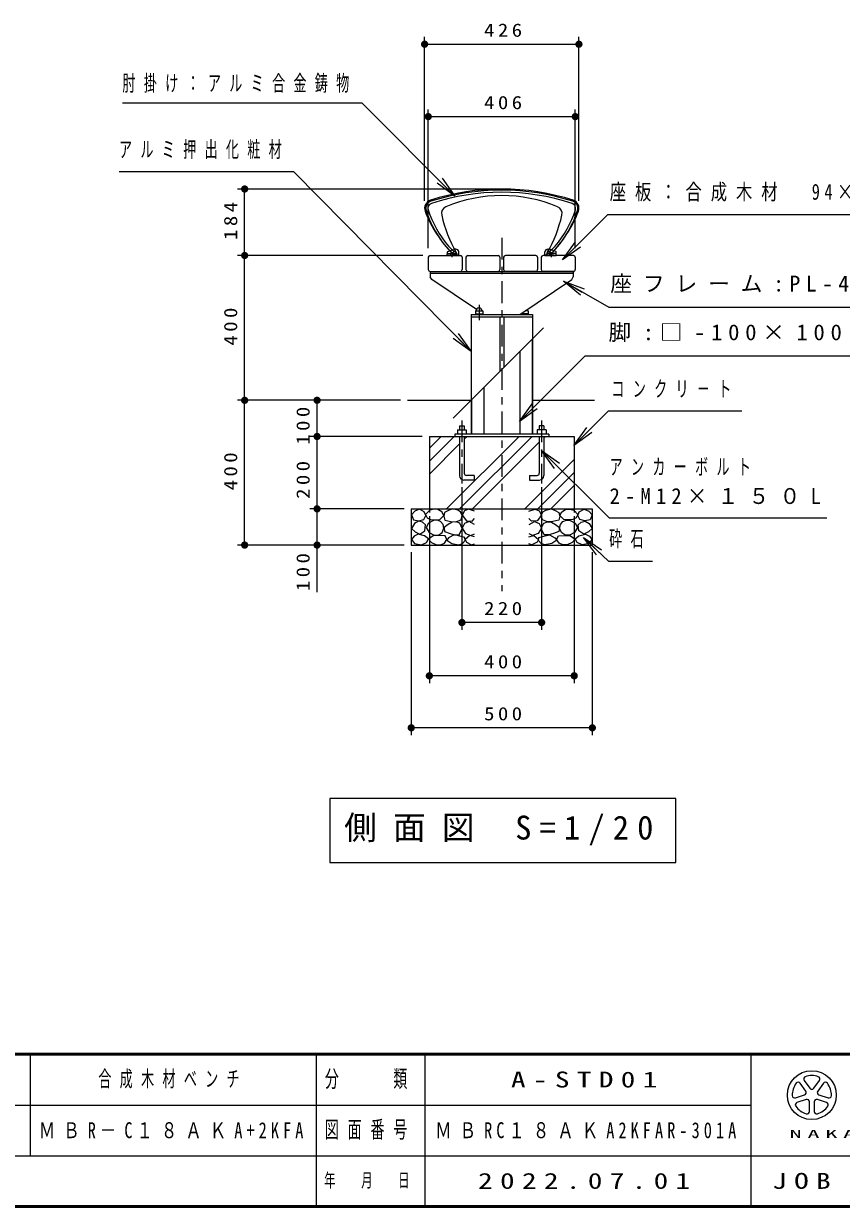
# Model space of a CAD drawing. Units: millimetres on the paper, scale 1:20. Extents: x -365 to 0, y 0 to 257.
# Drawn here: x -170.4 to -57.5, y 0 to 163.4 of the extents above; entities that cross this region are included whole.
import ezdxf

# ---------------------------------------------------------------- set-up
doc = ezdxf.new("R2010")
doc.units = ezdxf.units.MM
doc.linetypes.add('USER1', pattern=[4.5, 2.5, -2])
doc.linetypes.add('USER2', pattern=[6, 3, -1, 1, -1])
doc.layers.add('1_20', color=7, linetype='Continuous', lineweight=25)
doc.layers.add('LY_4', color=7, linetype='Continuous', lineweight=13)
doc.layers.add('99', color=7, linetype='Continuous')
doc.styles.add('ＭＳ ゴシック', font='')
doc.styles.get('ＭＳ ゴシック').set_extended_font_data('MS Gothic')

# ---------------------------------------------------------------- blocks, each defined once
blk = doc.blocks.new('filled_dot')
at = {"color": 0, "linetype": 'Continuous', "lineweight": -2, "const_width": 1.25}
blk.add_lwpolyline([(-0.625, 0, 1), (0.625, 0, 1)], format="xyb", close=True, dxfattribs=at)

msp = doc.modelspace()

# ---------------------------------------------------------------- linework, layer by layer
at = {"layer": '1_20', "lineweight": 13}
for p, q in [((-115.025, 138.891), (-115.025, 161.541)), ((-115.025, 160.541), (-93.725, 160.541)), ((-93.725, 138.891), (-93.725, 161.541)), ((-114.525, 132.353), (-114.525, 151.541)), ((-114.525, 150.541), (-94.225, 150.541)), ((-94.225, 132.353), (-94.225, 151.541)), ((-105.375, 140.541), (-140.875, 140.541)), ((-139.875, 131.353), (-139.875, 140.541)), ((-110.841, 139.567), (-113.315, 141.335)), ((-110.841, 139.567), (-112.962, 141.689)), ((-112.608, 142.042), (-110.841, 139.567)), ((-95.979, 130.743), (-94.216, 133.221)), ((-95.979, 130.743), (-93.862, 132.868)), ((-93.507, 132.515), (-95.979, 130.743)), ((-116.375, 131.353), (-140.875, 131.353)), ((-115.275, 131.353), (-140.875, 131.353)), ((-139.875, 111.353), (-139.875, 131.353)), ((-93.515, 125.873), (-95.87, 127.797)), ((-95.87, 127.797), (-93.018, 126.741)), ((-95.87, 127.797), (-93.266, 126.307)), ((-108.625, 118.106), (-111.088, 119.89)), ((-108.625, 118.106), (-110.732, 120.241)), ((-110.376, 120.592), (-108.625, 118.106)), ((-118.375, 111.353), (-140.875, 111.353)), ((-139.875, 91.353), (-139.875, 111.353)), ((-118.375, 111.353), (-130.875, 111.353)), ((-129.875, 106.353), (-129.875, 111.353)), ((-101.952, 108.409), (-100.184, 110.884)), ((-101.952, 108.409), (-99.831, 110.531)), ((-99.477, 110.177), (-101.952, 108.409)), ((-115.375, 106.353), (-130.875, 106.353)), ((-129.875, 96.353), (-129.875, 106.353)), ((-114.375, 102.948), (-110.969, 106.353)), ((-114.375, 104.744), (-112.765, 106.353)), ((-111.989, 96.353), (-101.989, 106.353)), ((-110.193, 96.353), (-100.193, 106.353)), ((-109.557, 105.969), (-109.173, 106.353)), ((-98.557, 106.193), (-98.397, 106.353)), ((-94.412, 105.116), (-92.644, 107.591)), ((-94.412, 105.116), (-92.29, 107.238)), ((-91.937, 106.884), (-94.412, 105.116)), ((-114.375, 101.152), (-110.192, 105.334)), ((-108.397, 96.353), (-99.192, 105.558)), ((-101.213, 96.353), (-94.375, 103.191)), ((-97.118, 101.937), (-98.89, 104.409)), ((-98.89, 104.409), (-96.412, 102.645)), ((-98.89, 104.409), (-96.765, 102.291)), ((-99.416, 96.353), (-94.375, 101.395)), ((-109.875, 99.336), (-109.875, 79.652)), ((-98.875, 99.336), (-98.875, 79.652)), ((-97.62, 96.353), (-94.375, 99.599)), ((-117.875, 96.353), (-130.875, 96.353)), ((-129.875, 84.855), (-129.875, 96.353)), ((-114.375, 95.353), (-114.375, 72.293)), ((-94.375, 95.353), (-94.375, 72.293)), ((-91.276, 89.982), (-93.116, 92.404)), ((-93.116, 92.404), (-90.59, 90.71)), ((-93.116, 92.404), (-90.933, 90.346)), ((-117.875, 91.353), (-140.875, 91.353)), ((-116.875, 90.353), (-116.875, 65.109)), ((-91.875, 90.353), (-91.875, 65.109)), ((-98.875, 80.652), (-109.875, 80.652)), ((-94.375, 73.293), (-114.375, 73.293)), ((-91.875, 66.109), (-116.875, 66.109)), ((-128.131, 56.32), (-128.131, 47.52)), ((-80.331, 56.32), (-128.131, 56.32)), ((-80.331, 47.52), (-80.331, 56.32)), ((-128.131, 47.52), (-80.331, 47.52))]:
    msp.add_line(p, q, dxfattribs=at)
at = {"layer": '1_20', "linetype": 'USER2', "lineweight": 13}
for p, q in [((-104.375, 133.791), (-104.375, 84.978)), ((-111.225, 131.14), (-111.225, 131.809)), ((-97.525, 131.14), (-97.525, 131.809)), ((-107.5, 124.541), (-107.5, 122.425))]:
    msp.add_line(p, q, dxfattribs=at)
at = {"layer": '1_20'}
for p, q in [((-114.525, 131.103), (-114.525, 129.403)), ((-114.275, 131.353), (-110.075, 131.353)), ((-111.9, 131.406), (-111.876, 131.851)), ((-110.35, 131.353), (-111.85, 131.353)), ((-111.845, 131.895), (-111.09, 132.199)), ((-111.792, 131.653), (-110.657, 131.653)), ((-110.722, 132.228), (-110.94, 132.228)), ((-110.55, 131.353), (-110.557, 131.557)), ((-110.3, 131.406), (-110.323, 131.849)), ((-109.825, 131.103), (-109.825, 129.403)), ((-109.325, 131.103), (-109.325, 129.403)), ((-109.075, 131.353), (-104.875, 131.353)), ((-104.625, 131.103), (-104.625, 129.403)), ((-104.125, 131.103), (-104.125, 129.403)), ((-99.675, 131.353), (-103.875, 131.353)), ((-99.425, 131.103), (-99.425, 129.403)), ((-98.925, 131.103), (-98.925, 129.403)), ((-94.475, 131.353), (-98.675, 131.353)), ((-98.45, 131.406), (-98.426, 131.849)), ((-98.4, 131.353), (-96.9, 131.353)), ((-98.2, 131.353), (-98.192, 131.557)), ((-96.958, 131.653), (-98.093, 131.653)), ((-98.027, 132.228), (-97.809, 132.228)), ((-96.904, 131.895), (-97.659, 132.199)), ((-96.85, 131.406), (-96.873, 131.851)), ((-94.225, 131.103), (-94.225, 129.403)), ((-114.275, 129.153), (-110.075, 129.153)), ((-114.25, 129.153), (-94.375, 129.153)), ((-114.25, 129.153), (-114.25, 128.428)), ((-109.075, 129.153), (-104.875, 129.153)), ((-99.675, 129.153), (-103.875, 129.153)), ((-94.475, 129.153), (-98.675, 129.153)), ((-94.5, 129.153), (-94.5, 128.428)), ((-114.25, 128.928), (-94.5, 128.928)), ((-114.042, 128.038), (-114.25, 128.428)), ((-107.884, 123.884), (-114.042, 128.038)), ((-101.875, 123.203), (-94.707, 128.038)), ((-94.707, 128.038), (-94.5, 128.428)), ((-108.625, 123.203), (-100.125, 123.203)), ((-108.625, 123.203), (-108.625, 106.653)), ((-108.625, 122.903), (-100.125, 122.903)), ((-108.025, 123.703), (-108.025, 123.203)), ((-108.025, 123.703), (-106.975, 123.703)), ((-108.025, 123.303), (-106.975, 123.303)), ((-106.975, 123.703), (-106.975, 123.203)), ((-104.625, 122.903), (-104.625, 115.353)), ((-104.075, 122.903), (-104.075, 115.903)), ((-101.775, 123.271), (-101.775, 123.203)), ((-100.725, 123.303), (-101.726, 123.303)), ((-100.725, 123.703), (-101.133, 123.703)), ((-100.725, 123.703), (-100.725, 123.203)), ((-100.125, 123.203), (-100.125, 106.653)), ((-111.082, 108.896), (-98.621, 121.357)), ((-100.2, 119.778), (-100.2, 106.653)), ((-101.875, 118.103), (-101.875, 106.653)), ((-106.875, 113.103), (-106.875, 106.653)), ((-117.375, 111.353), (-108.625, 111.353)), ((-108.55, 111.428), (-108.55, 106.653)), ((-100.125, 111.353), (-91.559, 111.353)), ((-114.375, 106.353), (-94.375, 106.353)), ((-114.375, 106.353), (-114.375, 95.853)), ((-110.875, 106.653), (-110.875, 106.353)), ((-97.875, 106.653), (-110.875, 106.653)), ((-97.875, 106.653), (-97.875, 106.353)), ((-94.375, 106.353), (-94.375, 95.853)), ((-116.875, 96.353), (-91.875, 96.353)), ((-116.875, 96.353), (-116.875, 91.353)), ((-91.875, 96.353), (-91.875, 91.353)), ((-116.875, 91.353), (-91.875, 91.353))]:
    msp.add_line(p, q, dxfattribs=at)
at = {"layer": '1_20', "linetype": 'USER1', "lineweight": 13}
for p, q in [((-111.423, 131.353), (-111.45, 131.653)), ((-111.026, 131.353), (-111, 131.653)), ((-97.723, 131.353), (-97.75, 131.653)), ((-97.326, 131.353), (-97.3, 131.653))]:
    msp.add_line(p, q, dxfattribs=at)
at = {"layer": '1_20', "color": 211}
for p, q in [((-110.192, 107.841), (-109.557, 107.841)), ((-110.192, 107.841), (-110.192, 107.268)), ((-109.557, 107.841), (-109.557, 107.268)), ((-99.192, 107.841), (-99.192, 107.268)), ((-98.557, 107.841), (-99.192, 107.841)), ((-98.557, 107.841), (-98.557, 107.268)), ((-110.48, 107.268), (-109.27, 107.268)), ((-110.48, 107.268), (-110.48, 106.653)), ((-110.192, 106.358), (-110.192, 100.941)), ((-109.557, 106.358), (-109.557, 101.276)), ((-109.27, 107.268), (-109.27, 106.653)), ((-99.48, 107.268), (-99.48, 106.653)), ((-98.27, 107.268), (-99.48, 107.268)), ((-99.192, 106.358), (-99.192, 101.276)), ((-98.557, 106.358), (-98.557, 100.941)), ((-98.27, 107.268), (-98.27, 106.653)), ((-108.192, 100.341), (-109.592, 100.341)), ((-108.192, 100.976), (-109.257, 100.976)), ((-108.192, 100.976), (-108.192, 100.341)), ((-100.557, 100.976), (-100.557, 100.341)), ((-100.557, 100.976), (-99.492, 100.976)), ((-100.557, 100.341), (-99.157, 100.341))]:
    msp.add_line(p, q, dxfattribs=at)
at = {"layer": '1_20', "color": 211, "linetype": 'USER2', "lineweight": 13}
for p, q in [((-109.875, 108.555), (-109.875, 99.836)), ((-98.875, 108.555), (-98.875, 99.836))]:
    msp.add_line(p, q, dxfattribs=at)
at = {"layer": '1_20', "lineweight": 13}
for points in [[(-110.841, 139.567), (-123.674, 152.401), (-156.751, 152.401)], [(-108.625, 118.106), (-133.098, 142.904), (-157.218, 142.904)], [(-95.979, 130.743), (-89.72, 137.025), (-50.47, 137.025)], [(-95.87, 127.797), (-89.598, 124.208), (-38.393, 124.208)], [(-101.952, 108.409), (-92.879, 117.482), (-17.645, 117.482)], [(-94.412, 105.116), (-89.645, 109.883), (-71.24, 109.883)], [(-98.89, 104.409), (-89.563, 95.111), (-59.492, 95.111)], [(-108.125, 96.018), (-108.98, 96.335), (-109.519, 96.066), (-109.836, 95.464), (-109.249, 94.703), (-108.473, 94.64), (-108.125, 95.036)], [(-100.625, 96.018), (-99.769, 96.335), (-99.231, 96.066), (-98.914, 95.464), (-99.5, 94.703), (-100.276, 94.64), (-100.625, 95.036)], [(-108.14, 94.212), (-108.901, 94.608), (-109.535, 94.355), (-109.836, 93.705), (-109.392, 92.929), (-108.632, 92.691), (-108.14, 92.897)], [(-100.609, 94.212), (-99.848, 94.608), (-99.215, 94.355), (-98.914, 93.705), (-99.357, 92.929), (-100.118, 92.691), (-100.609, 92.897)], [(-108.125, 92.485), (-108.79, 92.691), (-109.439, 92.137), (-109.265, 91.741), (-108.536, 91.376), (-108.125, 91.535)], [(-100.625, 92.485), (-99.959, 92.691), (-99.31, 92.137), (-99.484, 91.741), (-100.213, 91.376), (-100.625, 91.535)], [(-93.116, 92.404), (-89.645, 89.133), (-83.551, 89.133)]]:
    msp.add_lwpolyline(points, dxfattribs=at)
for points in [[(-115.752, 96.323), (-116.386, 96.022), (-116.861, 95.547), (-116.56, 94.85), (-115.831, 94.707), (-115.134, 94.866), (-114.881, 95.452), (-115.071, 95.959)], [(-113.781, 96.328), (-114.308, 96.193), (-114.889, 95.557), (-114.659, 95.138), (-114.202, 94.901), (-113.686, 94.828), (-112.943, 94.895), (-112.375, 95.436), (-112.659, 95.936), (-113.193, 96.246)], [(-114.416, 93.111), (-113.795, 92.766), (-113.119, 92.719), (-112.605, 93.081), (-112.362, 93.679), (-112.474, 94.216), (-112.821, 94.625), (-113.287, 94.789), (-113.821, 94.733), (-114.511, 94.364), (-114.808, 93.787)], [(-111.19, 96.338), (-111.727, 96.114), (-112.273, 95.846), (-112.389, 95.345), (-112.255, 94.781), (-111.432, 94.62), (-110.707, 94.575), (-109.982, 94.834), (-109.83, 95.443), (-110.062, 95.953), (-110.465, 96.177)], [(-97.559, 96.338), (-97.022, 96.114), (-96.476, 95.846), (-96.36, 95.345), (-96.494, 94.781), (-97.318, 94.62), (-98.043, 94.575), (-98.768, 94.834), (-98.92, 95.443), (-98.687, 95.953), (-98.284, 96.177)], [(-94.333, 93.111), (-94.955, 92.766), (-95.631, 92.719), (-96.144, 93.081), (-96.387, 93.679), (-96.276, 94.216), (-95.928, 94.625), (-95.462, 94.789), (-94.928, 94.733), (-94.238, 94.364), (-93.941, 93.787)], [(-94.968, 96.328), (-94.441, 96.193), (-93.86, 95.557), (-94.09, 95.138), (-94.547, 94.901), (-95.063, 94.828), (-95.806, 94.895), (-96.374, 95.436), (-96.09, 95.936), (-95.557, 96.246)], [(-92.997, 96.323), (-92.363, 96.022), (-91.888, 95.547), (-92.189, 94.85), (-92.918, 94.707), (-93.615, 94.866), (-93.868, 95.452), (-93.678, 95.959)], [(-115.879, 94.676), (-116.418, 94.327), (-116.861, 93.646), (-116.354, 93.186), (-115.689, 92.87), (-114.992, 93.313), (-114.912, 94.153), (-115.32, 94.515)], [(-111.24, 94.507), (-111.794, 94.21), (-112.321, 93.791), (-112.267, 93.237), (-111.524, 92.967), (-110.889, 92.75), (-110.24, 92.777), (-109.835, 93.642), (-110.186, 94.399), (-110.69, 94.564)], [(-97.509, 94.507), (-96.955, 94.21), (-96.428, 93.791), (-96.482, 93.237), (-97.225, 92.967), (-97.86, 92.75), (-98.509, 92.777), (-98.915, 93.642), (-98.563, 94.399), (-98.06, 94.564)], [(-92.87, 94.676), (-92.332, 94.327), (-91.888, 93.646), (-92.395, 93.186), (-93.06, 92.87), (-93.758, 93.313), (-93.837, 94.153), (-93.429, 94.515)], [(-115.92, 92.879), (-116.489, 92.56), (-116.826, 92.137), (-116.423, 91.571), (-115.48, 91.368), (-114.764, 91.687), (-114.491, 92.192), (-115.03, 92.648)], [(-113.065, 92.672), (-113.849, 92.631), (-114.511, 92.158), (-114.078, 91.699), (-113.389, 91.388), (-112.824, 91.38), (-112.281, 91.604), (-111.943, 92.131), (-112.2, 92.618)], [(-110.949, 92.763), (-111.72, 92.344), (-111.963, 92.047), (-111.274, 91.561), (-110.328, 91.371), (-109.798, 91.555), (-109.449, 91.98), (-109.476, 92.398), (-110.341, 92.628)], [(-97.8, 92.763), (-97.03, 92.344), (-96.786, 92.047), (-97.476, 91.561), (-98.422, 91.371), (-98.951, 91.555), (-99.3, 91.98), (-99.273, 92.398), (-98.408, 92.628)], [(-95.685, 92.672), (-94.901, 92.631), (-94.239, 92.158), (-94.671, 91.699), (-95.36, 91.388), (-95.925, 91.38), (-96.468, 91.604), (-96.806, 92.131), (-96.55, 92.618)], [(-92.829, 92.879), (-92.261, 92.56), (-91.923, 92.137), (-92.326, 91.571), (-93.269, 91.368), (-93.985, 91.687), (-94.258, 92.192), (-93.719, 92.648)]]:
    msp.add_lwpolyline(points, close=True, dxfattribs=at)
at = {"layer": '1_20', "color": 4}
for centre in [(-110.875, 131.641), (-97.875, 131.641)]:
    msp.add_circle(centre, 0.25, dxfattribs=at)
for centre, radius, start, end in [((-104.375, 108.557), 31.983, 72.05475, 107.94525), ((-113.875, 137.891), 1.15, 107.94525, 200.35039), ((-104.375, 108.557), 31.833, 72.05475, 107.94525), ((-104.375, 108.557), 31.533, 72.05475, 107.94525), ((-104.375, 119.872), 19.768, 67.03158, 112.96842), ((-94.875, 137.891), 1.15, 339.64961, 72.05475), ((-99.483, 143.229), 16.5, 200.35039, 224.94388), ((-113.875, 137.891), 1, 107.94525, 197.79469), ((-100.544, 142.169), 15, 197.79469, 225.54466), ((-113.875, 137.891), 0.7, 107.94525, 197.79469), ((-100.544, 142.169), 14.7, 197.79469, 220.40139), ((-111.699, 137.153), 1, 112.96842, 192.69072), ((-108.205, 142.169), 15, 314.45534, 342.20531), ((-109.267, 143.229), 16.5, 315.05612, 339.64961), ((-108.205, 142.169), 14.7, 319.59861, 342.20531), ((-97.051, 137.153), 1, 347.30928, 67.03158), ((-94.875, 137.891), 0.7, 342.20531, 72.05475), ((-94.875, 137.891), 1, 342.20531, 72.05475), ((-94.626, 140.997), 18.5, 192.69072, 209.93504), ((-114.123, 140.997), 18.5, 330.06496, 347.30928), ((-109.264, 134.748), 3.25, 220.40139, 242.59861), ((-99.485, 134.748), 3.25, 297.40139, 319.59861)]:
    msp.add_arc(centre, radius, start, end, dxfattribs=at)
at = {"layer": '1_20'}
for centre, radius, start, end in [((-114.275, 131.103), 0.25, 90, 180), ((-111.85, 131.403), 0.05, 177, 270), ((-111.792, 131.553), 0.1, 90, 177), ((-111.826, 131.848), 0.05, 111.97029, 177), ((-110.94, 131.828), 0.4, 90, 111.97029), ((-110.722, 131.828), 0.4, 3, 90), ((-110.657, 131.553), 0.1, 2, 90), ((-110.35, 131.403), 0.05, 270, 3), ((-110.075, 131.103), 0.25, 0, 90), ((-109.075, 131.103), 0.25, 90, 180), ((-104.875, 131.103), 0.25, 0, 90), ((-103.875, 131.103), 0.25, 90, 180), ((-99.675, 131.103), 0.25, 360, 90), ((-98.675, 131.103), 0.25, 90, 180), ((-98.4, 131.403), 0.05, 177, 270), ((-98.027, 131.828), 0.4, 90, 177), ((-98.093, 131.553), 0.1, 90, 178), ((-97.809, 131.828), 0.4, 68.02971, 90), ((-96.958, 131.553), 0.1, 3, 90), ((-96.923, 131.848), 0.05, 3, 68.02971), ((-96.9, 131.403), 0.05, 270, 3), ((-94.475, 131.103), 0.25, 360, 90), ((-114.275, 129.403), 0.25, 179.99999, 270), ((-110.075, 129.403), 0.25, 270, 0), ((-109.075, 129.403), 0.25, 179.99999, 270), ((-104.875, 129.403), 0.25, 270, 0), ((-103.875, 129.403), 0.25, 180, 270), ((-99.675, 129.403), 0.25, 270, 0.00001), ((-98.675, 129.403), 0.25, 180, 270), ((-94.475, 129.403), 0.25, 270, 0.00001), ((-107.5, 123.703), 0.425, 359.99999, 179.99999), ((-101.25, 123.703), 0.425, 0.00001, 25.20722)]:
    msp.add_arc(centre, radius, start, end, dxfattribs=at)
at = {"layer": '1_20', "color": 211}
for centre, radius, start, end in [((-109.592, 100.941), 0.6, 180, 270), ((-109.257, 101.276), 0.3, 180, 270), ((-99.492, 101.276), 0.3, 270, 0), ((-99.157, 100.941), 0.6, 270, 0)]:
    msp.add_arc(centre, radius, start, end, dxfattribs=at)
at = {"layer": 'LY_4', "lineweight": 50}
for p, q in [((-365, 21), (0, 21)), ((-365, 0), (0, 0))]:
    msp.add_line(p, q, dxfattribs=at)
at = {"layer": 'LY_4'}
for p, q in [((-169.5, 21), (-169.5, 7)), ((-115, 21), (-115, 0)), ((-62.39, 15.917), (-63.175, 16.997)), ((-62.629, 17.393), (-61.844, 16.313)), ((-61.298, 16.313), (-60.513, 17.393)), ((-59.967, 16.997), (-60.752, 15.917)), ((-63.828, 14.985), (-62.559, 15.397)), ((-62.35, 14.755), (-63.62, 14.343)), ((-59.522, 14.343), (-60.792, 14.755)), ((-60.583, 15.397), (-59.313, 14.985)), ((-61.908, 13.099), (-61.908, 14.434)), ((-61.233, 14.434), (-61.233, 13.099))]:
    msp.add_line(p, q, dxfattribs=at)
at = {"layer": 'LY_4', "lineweight": 25}
for p, q in [((-130, 21), (-130, 0)), ((-70, 21), (-70, 0)), ((-182.5, 14), (-70, 14)), ((-237.5, 7), (0, 7))]:
    msp.add_line(p, q, dxfattribs=at)
at = {"layer": 'LY_4'}
msp.add_circle((-61.571, 15.363), 3.375, dxfattribs=at)
for centre, radius, start, end in [((-61.571, 15.363), 2.7, 70.60155, 109.39847), ((-61.571, 15.363), 2.7, 142.60154, 181.39846), ((-63.448, 16.798), 0.338, 35.99999, 142.60154), ((-62.356, 17.592), 0.338, 109.39847, 215.99997), ((-60.786, 17.592), 0.338, 324, 70.60155), ((-59.694, 16.798), 0.338, 37.39846, 143.99995), ((-61.571, 15.363), 2.7, 358.60155, 37.39847), ((-63.933, 15.306), 0.338, 181.39848, 287.99997), ((-62.663, 15.718), 0.338, 287.99998, 35.99999), ((-62.246, 14.434), 0.338, 359.99997, 107.99999), ((-61.571, 16.512), 0.338, 215.99998, 324), ((-60.896, 14.434), 0.338, 71.99997, 179.99999), ((-60.479, 15.718), 0.338, 143.99996, 251.99999), ((-59.209, 15.306), 0.338, 252.00001, 358.60156), ((-63.516, 14.022), 0.338, 107.99999, 214.60154), ((-61.571, 15.363), 2.7, 214.60156, 253.39848), ((-62.246, 13.099), 0.338, 253.39847, 359.99997), ((-60.896, 13.099), 0.338, 179.99999, 286.60154), ((-61.571, 15.363), 2.7, 286.60155, 325.39847), ((-59.626, 14.022), 0.338, 325.39847, 71.99996)]:
    msp.add_arc(centre, radius, start, end, dxfattribs=at)

# ---------------------------------------------------------------- block references
at = {"layer": '1_20', "lineweight": 13, "xscale": 0.4, "yscale": 0.4}
for p in [(-115.025, 160.541), (-114.525, 150.541), (-109.875, 80.652), (-114.375, 73.293), (-116.875, 66.109)]:
    msp.add_blockref('filled_dot', p, dxfattribs=at)
for p, rotation in [((-93.725, 160.541), 180), ((-94.225, 150.541), 180), ((-139.875, 140.541), 270), ((-139.875, 131.353), 270), ((-139.875, 131.353), 90), ((-139.875, 111.353), 270), ((-129.875, 111.353), 270), ((-129.875, 106.353), 90), ((-129.875, 106.353), 270), ((-129.875, 96.353), 90), ((-129.875, 96.353), 270), ((-139.875, 91.353), 90), ((-129.875, 91.353), 90), ((-98.875, 80.652), 180), ((-94.375, 73.293), 180), ((-91.875, 66.109), 180)]:
    msp.add_blockref('filled_dot', p, dxfattribs=dict(at, rotation=rotation))

# ---------------------------------------------------------------- texts
at = {"layer": '1_20', "style": 'ＭＳ ゴシック'}
for s, insert, char_height, attachment_point in [('\\T1.33;\\W1.15;426', (-103.958, 161.541), 1.833, 8), ('\\T1.64;\\W0.6;肘掛け：アルミ合金鋳物', (-156.751, 155.051), 2.199, 4), ('\\T1.33;\\W1.15;406', (-103.959, 151.541), 1.833, 8), ('\\T1.64;\\W0.6;アルミ押出化粧材', (-157.218, 145.904), 2.199, 4), ('\\T1.55;\\W0.75;座板：合成木材\u300094×44', (-89.47, 140.025), 2.199, 4), ('\\T1.5;座フレーム:PL-4.5/PL-6', (-89.393, 127.208), 2.199, 4), ('\\T1.5;\\W1.05;脚:□-100×100×3.2/PL-6×75ｗ', (-89.645, 120.482), 2.199, 4), ('\\T1.64;\\W0.6;コンクリ－ト', (-89.24, 112.883), 2.199, 4), ('\\T1.64;\\W0.6;アンカーボルト', (-89.492, 102.111), 2.199, 4), ('\\T1.5;\\W0.95;2-M12×１５０L', (-89.492, 98.111), 2.199, 4), ('\\T1.64;\\W0.6;砕石', (-89.551, 92.133), 2.199, 4), ('\\T1.33;\\W1.15;220', (-103.959, 81.652), 1.833, 8), ('\\T1.33;\\W1.15;400', (-103.958, 74.293), 1.833, 8), ('\\T1.33;\\W1.15;500', (-103.958, 67.109), 1.833, 8), ('\\T1.5;側面図\\~S=1/20', (-104.231, 51.92), 3.299, 5)]:
    msp.add_mtext(s, dxfattribs=dict(at, insert=insert, char_height=char_height, attachment_point=attachment_point))
at = {"layer": '1_20', "char_height": 1.833, "attachment_point": 8, "rotation": 90, "style": 'ＭＳ ゴシック'}
for s, insert in [('\\T1.33;\\W1.15;184', (-140.875, 136.364)), ('\\T1.33;\\W1.15;400', (-140.875, 121.77)), ('\\T1.33;\\W1.15;100', (-130.875, 108.073)), ('\\T1.33;\\W1.15;400', (-140.875, 101.77)), ('\\T1.33;\\W1.15;200', (-130.875, 100.588)), ('\\T1.33;\\W1.15;100', (-130.875, 87.855))]:
    msp.add_mtext(s, dxfattribs=dict(at, insert=insert))
at = {"layer": '99', "char_height": 2.199, "attachment_point": 5, "style": 'ＭＳ ゴシック'}
for s, insert in [('\\T1.64;\\W0.6;合成木材ベンチ', (-149.75, 17.5)), ('\\T1.5;\\W1.35;A-STD01', (-92.5, 17.5)), ('\\T1.5;\\W0.75;ＭＢR－C１８ＡＫA+2KFA', (-149.75, 10.5)), ('\\T1.5;\\W0.75;ＭＢRC１８ＡＫA2KFAR-301A', (-92.5, 10.5)), ('\\T1.5;\\W1.35;2022.07.01', (-92.5, 3.5))]:
    msp.add_mtext(s, dxfattribs=dict(at, insert=insert))
at = {"layer": 'LY_4', "attachment_point": 5, "style": 'ＭＳ ゴシック'}
for s, insert, char_height in [('\\T1.64;\\W0.6;分\u3000\u3000類', (-122.5, 17.5), 2.346), ('\\T1.64;\\W0.6;図面番号', (-122.5, 10.5), 2.346), ('\\T1.5;\\W2.2;NAKAMURA\\~MFG.CORPORATION', (-35, 10), 1.1), ('\\T1.64;\\W0.6;年\u3000月\u3000日', (-122.5, 3.5), 1.906), ('\\T1.5;\\W1.35;JOB', (-62.5, 3.5), 2.199)]:
    msp.add_mtext(s, dxfattribs=dict(at, insert=insert, char_height=char_height))

doc.saveas('drawing.dxf')
